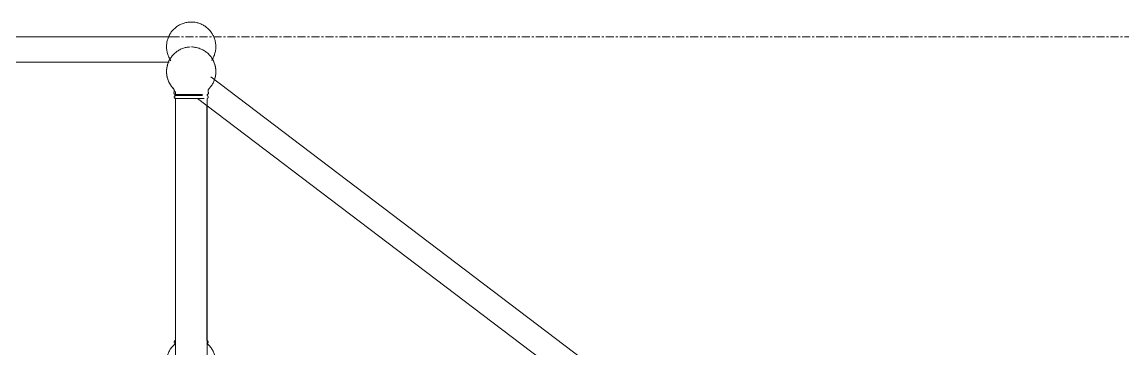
# Model space of a CAD drawing. Header units: inches. Extents: x 22 to 382261, y 22 to 371281.
# Drawn here: x 163327 to 165073, y 144147 to 144664 of the extents above; entities that cross this region are included whole.
import ezdxf

# ---------------------------------------------------------------- set-up
doc = ezdxf.new("R2010")
doc.units = ezdxf.units.IN
doc.header["$MEASUREMENT"] = 0
doc.linetypes.add('Grid Line 1_2_', pattern=[22.225, 12.7, -3.175, 3.175, -3.175])
doc.layers.add('A-FLOR-HRAL', color=11, linetype='Continuous', lineweight=9)
doc.layers.add('A-FLOR-LEVL', color=51, linetype='Continuous', lineweight=9)

# ---------------------------------------------------------------- blocks, each defined once
blk = doc.blocks.new('Railing - 950mm High Post-464045-Approach Elevation')
at = {"layer": 'A-FLOR-HRAL', "flags": 128}
for points in [[(-6612, 4314.7), (-6611.2, 4313.4), (-6610.5, 4312), (-6609.9, 4310.6), (-6609.3, 4309.1), (-6608.7, 4307.7), (-6608.3, 4306.2), (-6607.8, 4304.7), (-6607.5, 4303.1), (-6607.2, 4301.6), (-6607, 4300.1), (-6606.8, 4298.5), (-6606.7, 4297), (-6606.6, 4295.4), (-6606.6, 4293.8), (-6606.7, 4292.3), (-6606.9, 4290.7), (-6607.1, 4289.2), (-6607.3, 4287.6), (-6607.6, 4286.1), (-6608, 4284.6), (-6608.5, 4283.1)], [(-6683.2, 4284.1), (-6683.6, 4285.6), (-6684, 4287.1), (-6684.2, 4288.6), (-6684.5, 4290.2), (-6684.6, 4291.7), (-6684.7, 4293.3), (-6684.8, 4294.9), (-6684.7, 4296.4), (-6684.6, 4298), (-6684.5, 4299.5), (-6684.3, 4301.1), (-6684, 4302.6), (-6683.7, 4304.1), (-6683.3, 4305.7), (-6682.8, 4307.1), (-6682.3, 4308.6), (-6681.8, 4310)], [(-6673.9, 4268), (-6675, 4269.2), (-6676, 4270.4), (-6677, 4271.6), (-6677.9, 4272.8), (-6678.7, 4274.2), (-6679.5, 4275.5), (-6680.3, 4276.9), (-6681, 4278.3), (-6681.6, 4279.7), (-6682.2, 4281.1), (-6682.7, 4282.6), (-6682.9, 4283)], [(-6672.9, 4262.1), (-6672.8, 4262.3), (-6672.7, 4262.5), (-6672.6, 4262.7), (-6672.6, 4262.9), (-6672.5, 4263.2), (-6672.5, 4263.4), (-6672.5, 4263.6), (-6672.4, 4263.8), (-6672.4, 4264), (-6672.4, 4264.2), (-6672.4, 4264.5), (-6672.4, 4264.7), (-6672.5, 4264.9), (-6672.5, 4265.1), (-6672.5, 4265.3), (-6672.6, 4265.5), (-6672.6, 4265.8), (-6672.7, 4266), (-6672.8, 4266.2), (-6672.9, 4266.4), (-6673, 4266.6), (-6673.1, 4266.8), (-6673.2, 4267), (-6673.3, 4267.1), (-6673.4, 4267.3), (-6673.5, 4267.5), (-6673.6, 4267.7), (-6673.8, 4267.8), (-6673.9, 4268)], [(-6670.7, 4258.6), (-6670.8, 4258.6), (-6670.9, 4258.6), (-6671, 4258.6), (-6671.1, 4258.6), (-6671.2, 4258.7), (-6671.3, 4258.7), (-6671.4, 4258.7), (-6671.5, 4258.8), (-6671.6, 4258.8), (-6671.7, 4258.9), (-6671.8, 4258.9), (-6671.9, 4259), (-6672, 4259), (-6672.1, 4259.1), (-6672.1, 4259.2), (-6672.2, 4259.2), (-6672.3, 4259.3), (-6672.4, 4259.4), (-6672.4, 4259.4), (-6672.5, 4259.5), (-6672.6, 4259.6), (-6672.6, 4259.7), (-6672.7, 4259.8), (-6672.7, 4259.9), (-6672.8, 4259.9), (-6672.8, 4260), (-6672.9, 4260.1), (-6672.9, 4260.2), (-6672.9, 4260.3), (-6673, 4260.4), (-6673, 4260.5), (-6673, 4260.6), (-6673, 4260.7), (-6673, 4260.8), (-6673.1, 4260.9), (-6673.1, 4261), (-6673.1, 4261.1), (-6673.1, 4261.2), (-6673.1, 4261.3), (-6673, 4261.4), (-6673, 4261.5), (-6673, 4261.6), (-6673, 4261.7), (-6673, 4261.8), (-6672.9, 4261.9), (-6672.9, 4262), (-6672.9, 4262.1)], [(-6672.4, 4253.9), (-6672.4, 4254), (-6672.5, 4254.1), (-6672.5, 4254.2), (-6672.5, 4254.3), (-6672.5, 4254.4), (-6672.5, 4254.5), (-6672.5, 4254.5), (-6672.5, 4254.6), (-6672.5, 4254.7), (-6672.5, 4254.8), (-6672.5, 4254.9), (-6672.5, 4255), (-6672.5, 4255.1), (-6672.5, 4255.2), (-6672.5, 4255.3), (-6672.4, 4255.4), (-6672.4, 4255.5), (-6672.4, 4255.6), (-6672.3, 4255.7), (-6672.3, 4255.8), (-6672.2, 4255.9), (-6672.2, 4256), (-6672.1, 4256.1), (-6672.1, 4256.1), (-6672, 4256.2), (-6671.9, 4256.3), (-6671.9, 4256.4), (-6671.8, 4256.5), (-6671.7, 4256.5), (-6671.7, 4256.6), (-6671.6, 4256.7), (-6671.5, 4256.7), (-6671.4, 4256.8), (-6671.3, 4256.8), (-6671.3, 4256.9), (-6671.2, 4256.9), (-6671.1, 4257), (-6671, 4257), (-6670.9, 4257), (-6670.8, 4257.1)], [(-6670.7, 4252.3), (-6670.8, 4252.3), (-6670.9, 4252.3), (-6671, 4252.4), (-6671.1, 4252.4), (-6671.2, 4252.5), (-6671.3, 4252.5), (-6671.4, 4252.6), (-6671.5, 4252.6), (-6671.5, 4252.7), (-6671.6, 4252.7), (-6671.7, 4252.8), (-6671.8, 4252.9), (-6671.8, 4252.9), (-6671.9, 4253), (-6672, 4253.1), (-6672, 4253.2), (-6672.1, 4253.2), (-6672.1, 4253.3), (-6672.2, 4253.4), (-6672.3, 4253.5), (-6672.3, 4253.6), (-6672.3, 4253.7), (-6672.4, 4253.8), (-6672.4, 4253.9)]]:
    blk.add_lwpolyline(points, dxfattribs=at)
blk = doc.blocks.new('Railing - Railing-377356-Approach Elevation')
blk.add_blockref('Railing - 950mm High Post-464045-Approach Elevation', (0, 0))
blk = doc.blocks.new('Railing - 950mm High Post-V4-Approach Elevation')
at = {"layer": 'A-FLOR-HRAL'}
for p, q in [((-6670.7, 4257.1), (-6670.7, 4258.6)), ((-6627.7, 4258.6), (-6670.7, 4258.6)), ((-6669.6, 4258.6), (-6670.7, 4258.6)), ((-6627.7, 4257.1), (-6670.7, 4257.1)), ((-6669.6, 4257.1), (-6670.7, 4257.1)), ((-6670.7, 3829.8), (-6670.7, 4252.3)), ((-6625.4, 4252.3), (-6670.7, 4252.3)), ((-6620.6, 4258.6), (-6620.6, 4257.1)), ((-6620.6, 4252.3), (-6620.6, 3829.8))]:
    blk.add_line(p, q, dxfattribs=at)
at = {"layer": 'A-FLOR-HRAL', "flags": 128}
for points in [[(-6647.3, 4334), (-6648.9, 4333.9), (-6650.4, 4333.7), (-6652, 4333.5), (-6653.5, 4333.2), (-6655, 4332.9), (-6656.5, 4332.5), (-6658, 4332), (-6659.5, 4331.5), (-6660.9, 4330.9), (-6662.4, 4330.3), (-6663.8, 4329.6), (-6665.1, 4328.9), (-6666.5, 4328.1), (-6667.8, 4327.2), (-6669, 4326.3), (-6670.3, 4325.3), (-6671.5, 4324.3), (-6672.6, 4323.3), (-6673.7, 4322.2), (-6674.8, 4321), (-6675.8, 4319.9), (-6676.8, 4318.6), (-6677.7, 4317.4), (-6678.6, 4316.1), (-6679.4, 4314.7), (-6680.2, 4313.4), (-6680.9, 4312), (-6681.5, 4310.6), (-6682.1, 4309.1), (-6682.6, 4307.7), (-6683.1, 4306.2), (-6683.5, 4304.7), (-6683.9, 4303.1), (-6684.2, 4301.6), (-6684.4, 4300.1), (-6684.6, 4298.5), (-6684.7, 4297), (-6684.8, 4295.4), (-6684.7, 4293.8), (-6684.7, 4292.3), (-6684.5, 4290.7), (-6684.3, 4289.2), (-6684.1, 4287.6), (-6683.7, 4286.1), (-6683.4, 4284.6), (-6682.9, 4283.1), (-6682.4, 4281.6), (-6681.8, 4280.2), (-6681.2, 4278.7), (-6680.5, 4277.3), (-6679.8, 4276), (-6679, 4274.6), (-6678.2, 4273.3), (-6677.3, 4272), (-6676.3, 4270.8), (-6675.4, 4269.6), (-6674.3, 4268.4), (-6673.9, 4268)], [(-6617.4, 4268), (-6616.4, 4269.2), (-6615.4, 4270.4), (-6614.4, 4271.6), (-6613.5, 4272.8), (-6612.6, 4274.2), (-6611.8, 4275.5), (-6611.1, 4276.9), (-6610.4, 4278.3), (-6609.7, 4279.7), (-6609.2, 4281.1), (-6608.6, 4282.6), (-6608.2, 4284.1), (-6607.8, 4285.6), (-6607.4, 4287.1), (-6607.1, 4288.6), (-6606.9, 4290.2), (-6606.8, 4291.7), (-6606.7, 4293.3), (-6606.6, 4294.9), (-6606.6, 4296.4), (-6606.7, 4298), (-6606.9, 4299.5), (-6607.1, 4301.1), (-6607.4, 4302.6), (-6607.7, 4304.1), (-6608.1, 4305.7), (-6608.6, 4307.1), (-6609.1, 4308.6), (-6609.7, 4310.1), (-6610.3, 4311.5), (-6611, 4312.9), (-6611.7, 4314.3), (-6612.5, 4315.6), (-6613.4, 4316.9), (-6614.3, 4318.2), (-6615.2, 4319.4), (-6616.2, 4320.6), (-6617.3, 4321.8), (-6618.4, 4322.9), (-6619.5, 4324), (-6620.7, 4325), (-6621.9, 4326), (-6623.2, 4326.9), (-6624.5, 4327.8), (-6625.8, 4328.6), (-6627.2, 4329.4), (-6628.5, 4330.1), (-6630, 4330.7), (-6631.4, 4331.3), (-6632.9, 4331.9), (-6634.3, 4332.3), (-6635.8, 4332.8), (-6637.4, 4333.1), (-6638.9, 4333.4), (-6640.4, 4333.7), (-6642, 4333.8), (-6643.6, 4334), (-6645.1, 4334)], [(-6673.9, 4268), (-6673.8, 4267.8), (-6673.7, 4267.7), (-6673.5, 4267.5), (-6673.4, 4267.3), (-6673.3, 4267.2), (-6673.2, 4267), (-6673.1, 4266.8), (-6673, 4266.6), (-6672.9, 4266.4), (-6672.8, 4266.2), (-6672.7, 4266), (-6672.6, 4265.8), (-6672.6, 4265.6), (-6672.5, 4265.3), (-6672.5, 4265.1), (-6672.5, 4264.9), (-6672.4, 4264.7), (-6672.4, 4264.5), (-6672.4, 4264.3), (-6672.4, 4264), (-6672.4, 4263.8), (-6672.5, 4263.6), (-6672.5, 4263.4), (-6672.5, 4263.2), (-6672.6, 4263), (-6672.6, 4262.7), (-6672.7, 4262.5), (-6672.8, 4262.3), (-6672.9, 4262.1), (-6672.9, 4262.1)], [(-6672.9, 4262.1), (-6672.9, 4262), (-6672.9, 4261.9), (-6673, 4261.8), (-6673, 4261.7), (-6673, 4261.6), (-6673, 4261.5), (-6673, 4261.4), (-6673.1, 4261.3), (-6673.1, 4261.2), (-6673.1, 4261.1), (-6673.1, 4261), (-6673.1, 4260.9), (-6673, 4260.8), (-6673, 4260.7), (-6673, 4260.6), (-6673, 4260.5), (-6673, 4260.4), (-6672.9, 4260.3), (-6672.9, 4260.2), (-6672.9, 4260.1), (-6672.8, 4260), (-6672.8, 4259.9), (-6672.7, 4259.8), (-6672.7, 4259.8), (-6672.6, 4259.7), (-6672.5, 4259.6), (-6672.5, 4259.5), (-6672.4, 4259.4), (-6672.4, 4259.4), (-6672.3, 4259.3), (-6672.2, 4259.2), (-6672.1, 4259.1), (-6672, 4259.1), (-6672, 4259), (-6671.9, 4259), (-6671.8, 4258.9), (-6671.7, 4258.9), (-6671.6, 4258.8), (-6671.5, 4258.8), (-6671.4, 4258.7), (-6671.3, 4258.7), (-6671.2, 4258.7), (-6671.1, 4258.6), (-6671, 4258.6), (-6670.9, 4258.6), (-6670.8, 4258.6), (-6670.7, 4258.6)], [(-6620.6, 4258.6), (-6620.5, 4258.6), (-6620.4, 4258.6), (-6620.3, 4258.6), (-6620.2, 4258.6), (-6620.1, 4258.7), (-6620, 4258.7), (-6620, 4258.7), (-6619.9, 4258.8), (-6619.8, 4258.8), (-6619.7, 4258.9), (-6619.6, 4258.9), (-6619.5, 4259), (-6619.4, 4259), (-6619.3, 4259.1), (-6619.2, 4259.2), (-6619.2, 4259.2), (-6619.1, 4259.3), (-6619, 4259.4), (-6619, 4259.4), (-6618.9, 4259.5), (-6618.8, 4259.6), (-6618.8, 4259.7), (-6618.7, 4259.8), (-6618.7, 4259.9), (-6618.6, 4259.9), (-6618.6, 4260), (-6618.5, 4260.1), (-6618.5, 4260.2), (-6618.5, 4260.3), (-6618.4, 4260.4), (-6618.4, 4260.5), (-6618.4, 4260.6), (-6618.4, 4260.7), (-6618.3, 4260.8), (-6618.3, 4260.9), (-6618.3, 4261), (-6618.3, 4261.1), (-6618.3, 4261.2), (-6618.3, 4261.3), (-6618.3, 4261.4), (-6618.4, 4261.5), (-6618.4, 4261.6), (-6618.4, 4261.7), (-6618.4, 4261.8), (-6618.5, 4261.9), (-6618.5, 4262), (-6618.5, 4262.1)], [(-6618.5, 4262.1), (-6618.6, 4262.3), (-6618.7, 4262.5), (-6618.7, 4262.7), (-6618.8, 4262.9), (-6618.8, 4263.2), (-6618.9, 4263.4), (-6618.9, 4263.6), (-6618.9, 4263.8), (-6618.9, 4264), (-6619, 4264.2), (-6618.9, 4264.5), (-6618.9, 4264.7), (-6618.9, 4264.9), (-6618.9, 4265.1), (-6618.8, 4265.3), (-6618.8, 4265.5), (-6618.7, 4265.8), (-6618.7, 4266), (-6618.6, 4266.2), (-6618.5, 4266.4), (-6618.4, 4266.6), (-6618.3, 4266.8), (-6618.2, 4267), (-6618.1, 4267.1), (-6618, 4267.3), (-6617.9, 4267.5), (-6617.7, 4267.7), (-6617.6, 4267.8), (-6617.4, 4268), (-6617.4, 4268)], [(-6670.7, 4257.1), (-6670.8, 4257.1), (-6670.9, 4257), (-6671, 4257), (-6671.1, 4256.9), (-6671.2, 4256.9), (-6671.3, 4256.9), (-6671.4, 4256.8), (-6671.5, 4256.7), (-6671.5, 4256.7), (-6671.6, 4256.6), (-6671.7, 4256.6), (-6671.8, 4256.5), (-6671.8, 4256.4), (-6671.9, 4256.4), (-6672, 4256.3), (-6672, 4256.2), (-6672.1, 4256.1), (-6672.1, 4256), (-6672.2, 4256), (-6672.3, 4255.9), (-6672.3, 4255.8), (-6672.3, 4255.7), (-6672.4, 4255.6), (-6672.4, 4255.5), (-6672.4, 4255.4), (-6672.5, 4255.3), (-6672.5, 4255.2), (-6672.5, 4255.1), (-6672.5, 4255), (-6672.5, 4254.9), (-6672.5, 4254.8), (-6672.5, 4254.7), (-6672.5, 4254.6), (-6672.5, 4254.5), (-6672.5, 4254.4), (-6672.5, 4254.3), (-6672.5, 4254.2), (-6672.5, 4254.1), (-6672.5, 4254), (-6672.4, 4253.9), (-6672.4, 4253.8), (-6672.4, 4253.7), (-6672.3, 4253.6), (-6672.3, 4253.6), (-6672.2, 4253.5), (-6672.2, 4253.4), (-6672.1, 4253.3), (-6672.1, 4253.2), (-6672, 4253.1), (-6671.9, 4253.1), (-6671.9, 4253), (-6671.8, 4252.9), (-6671.7, 4252.8), (-6671.7, 4252.8), (-6671.6, 4252.7), (-6671.5, 4252.7), (-6671.4, 4252.6), (-6671.3, 4252.5), (-6671.3, 4252.5), (-6671.2, 4252.4), (-6671.1, 4252.4), (-6671, 4252.4), (-6670.9, 4252.3), (-6670.8, 4252.3), (-6670.7, 4252.3)], [(-6619, 4253.9), (-6618.9, 4254), (-6618.9, 4254.1), (-6618.9, 4254.2), (-6618.9, 4254.3), (-6618.9, 4254.4), (-6618.8, 4254.5), (-6618.8, 4254.5), (-6618.8, 4254.6), (-6618.8, 4254.7), (-6618.8, 4254.8), (-6618.8, 4254.9), (-6618.9, 4255), (-6618.9, 4255.1), (-6618.9, 4255.2), (-6618.9, 4255.3), (-6619, 4255.4), (-6619, 4255.5), (-6619, 4255.6), (-6619.1, 4255.7), (-6619.1, 4255.8), (-6619.1, 4255.9), (-6619.2, 4256), (-6619.3, 4256.1), (-6619.3, 4256.1), (-6619.4, 4256.2), (-6619.4, 4256.3), (-6619.5, 4256.4), (-6619.6, 4256.5), (-6619.6, 4256.5), (-6619.7, 4256.6), (-6619.8, 4256.7), (-6619.9, 4256.7), (-6620, 4256.8), (-6620, 4256.8), (-6620.1, 4256.9), (-6620.2, 4256.9), (-6620.3, 4257), (-6620.4, 4257), (-6620.5, 4257), (-6620.6, 4257.1), (-6620.6, 4257.1)], [(-6620.6, 4252.3), (-6620.6, 4252.3), (-6620.5, 4252.3), (-6620.4, 4252.4), (-6620.3, 4252.4), (-6620.2, 4252.5), (-6620.1, 4252.5), (-6620, 4252.6), (-6619.9, 4252.6), (-6619.8, 4252.7), (-6619.8, 4252.7), (-6619.7, 4252.8), (-6619.6, 4252.9), (-6619.5, 4252.9), (-6619.5, 4253), (-6619.4, 4253.1), (-6619.3, 4253.2), (-6619.3, 4253.2), (-6619.2, 4253.3), (-6619.2, 4253.4), (-6619.1, 4253.5), (-6619.1, 4253.6), (-6619, 4253.7), (-6619, 4253.8), (-6619, 4253.9)]]:
    blk.add_lwpolyline(points, dxfattribs=at)
blk = doc.blocks.new('Railing - Railing-377360-Approach Elevation')
at = {"layer": 'A-FLOR-HRAL'}
for p, q in [((-5599.5, 3517.6), (-6614.4, 4286.8)), ((-6635.5, 4252.6), (-5611.8, 3476.8))]:
    blk.add_line(p, q, dxfattribs=at)
blk.add_blockref('Railing - 950mm High Post-V4-Approach Elevation', (0, 0))
blk = doc.blocks.new('Railing - 950mm High Post-V8-Approach Elevation')
at = {"layer": 'A-FLOR-HRAL'}
for p, q in [((-6670.8, 4263.3), (-6670.8, 4256.2)), ((-6670.8, 4253.5), (-6670.8, 3869.2)), ((-6620.7, 3869.2), (-6620.7, 4242.3)), ((-6670.8, 3767.3), (-6670.8, 3762.4)), ((-6670.8, 3761.5), (-6670.8, 3473.4)), ((-6620.7, 3473.4), (-6620.7, 3742.3)), ((-6693.2, 3457.8), (-6693.2, 3450)), ((-6693.2, 3457.8), (-6598.2, 3457.8)), ((-6598.2, 3450), (-6598.2, 3457.8)), ((-6693.2, 3450), (-6598.2, 3450))]:
    blk.add_line(p, q, dxfattribs=at)
at = {"layer": 'A-FLOR-HRAL', "flags": 128}
for points in [[(-6677.9, 4312.3), (-6678.8, 4313.6), (-6679.6, 4315), (-6680.3, 4316.3), (-6681, 4317.7), (-6681.7, 4319.2), (-6682.3, 4320.6), (-6682.8, 4322.1), (-6683.3, 4323.6), (-6683.7, 4325.1), (-6684, 4326.6), (-6684.3, 4328.1), (-6684.5, 4329.7), (-6684.7, 4331.2), (-6684.8, 4332.8), (-6684.8, 4334.3), (-6684.8, 4335.9), (-6684.7, 4337.5), (-6684.5, 4339), (-6684.3, 4340.6), (-6684.1, 4342.1), (-6683.7, 4343.6), (-6683.3, 4345.1), (-6682.9, 4346.6), (-6682.3, 4348.1), (-6681.8, 4349.5), (-6681.1, 4351), (-6680.5, 4352.4), (-6679.7, 4353.7), (-6678.9, 4355.1), (-6678.1, 4356.4), (-6677.2, 4357.7), (-6676.2, 4358.9), (-6675.2, 4360.1), (-6674.1, 4361.3), (-6673.1, 4362.4), (-6671.9, 4363.4), (-6670.7, 4364.5), (-6669.5, 4365.4), (-6668.3, 4366.4), (-6667, 4367.2), (-6665.6, 4368.1), (-6664.3, 4368.8), (-6662.9, 4369.5), (-6661.5, 4370.2), (-6660, 4370.8), (-6658.6, 4371.3), (-6657.1, 4371.8), (-6655.6, 4372.2), (-6654.1, 4372.6), (-6652.5, 4372.9), (-6651, 4373.1), (-6649.4, 4373.3), (-6647.9, 4373.4), (-6646.3, 4373.5), (-6645.8, 4373.5)], [(-6645.7, 4373.5), (-6644.1, 4373.5), (-6642.6, 4373.4), (-6641, 4373.2), (-6639.5, 4373), (-6637.9, 4372.7), (-6636.4, 4372.4), (-6634.9, 4372), (-6633.4, 4371.5), (-6631.9, 4371), (-6630.5, 4370.4), (-6629.1, 4369.8), (-6627.7, 4369.1), (-6626.3, 4368.3), (-6625, 4367.5), (-6623.7, 4366.7), (-6622.4, 4365.8), (-6621.2, 4364.8), (-6620, 4363.8), (-6618.8, 4362.7), (-6617.7, 4361.6), (-6616.6, 4360.5), (-6615.6, 4359.3), (-6614.6, 4358.1), (-6613.7, 4356.8), (-6612.8, 4355.5), (-6612, 4354.2), (-6611.3, 4352.9), (-6610.6, 4351.5), (-6609.9, 4350), (-6609.3, 4348.6), (-6608.8, 4347.1), (-6608.3, 4345.6), (-6607.9, 4344.1), (-6607.5, 4342.6), (-6607.2, 4341.1), (-6607, 4339.5), (-6606.8, 4338), (-6606.7, 4336.4), (-6606.7, 4334.9), (-6606.7, 4333.3), (-6606.8, 4331.8), (-6606.9, 4330.2), (-6607.1, 4328.7), (-6607.4, 4327.1), (-6607.7, 4325.6), (-6608.1, 4324.1), (-6608.5, 4322.6), (-6609, 4321.1), (-6609.6, 4319.6), (-6610.2, 4318.2), (-6610.9, 4316.8), (-6611.6, 4315.4), (-6612.4, 4314.1), (-6613.2, 4312.8)], [(-6678.1, 3812.6), (-6678.9, 3813.9), (-6679.7, 3815.2), (-6680.5, 3816.6), (-6681.2, 3818), (-6681.8, 3819.4), (-6682.4, 3820.9), (-6682.9, 3822.3), (-6683.3, 3823.8), (-6683.7, 3825.3), (-6684.1, 3826.9), (-6684.3, 3828.4), (-6684.5, 3830), (-6684.7, 3831.5), (-6684.8, 3833.1), (-6684.8, 3834.6), (-6684.8, 3836.2), (-6684.7, 3837.7), (-6684.5, 3839.3), (-6684.3, 3840.8), (-6684, 3842.4), (-6683.6, 3843.9), (-6683.2, 3845.4), (-6682.8, 3846.9), (-6682.2, 3848.4), (-6681.7, 3849.8), (-6681, 3851.2), (-6680.3, 3852.6), (-6679.6, 3854), (-6678.8, 3855.3), (-6677.9, 3856.6), (-6677, 3857.9), (-6676, 3859.1), (-6675, 3860.3), (-6673.9, 3861.5), (-6672.8, 3862.6), (-6671.7, 3863.6), (-6670.8, 3864.4)], [(-6670.8, 3864.4), (-6670.9, 3864.5), (-6671, 3864.5), (-6671.1, 3864.5), (-6671.2, 3864.6), (-6671.2, 3864.6), (-6671.3, 3864.7), (-6671.4, 3864.7), (-6671.5, 3864.8), (-6671.6, 3864.8), (-6671.7, 3864.9), (-6671.7, 3864.9), (-6671.8, 3865), (-6671.9, 3865.1), (-6671.9, 3865.2), (-6672, 3865.2), (-6672.1, 3865.3), (-6672.1, 3865.4), (-6672.2, 3865.5), (-6672.2, 3865.6), (-6672.3, 3865.6), (-6672.3, 3865.7), (-6672.4, 3865.8), (-6672.4, 3865.9), (-6672.5, 3866), (-6672.5, 3866.1), (-6672.5, 3866.2), (-6672.5, 3866.3), (-6672.6, 3866.4), (-6672.6, 3866.5), (-6672.6, 3866.6), (-6672.6, 3866.7), (-6672.6, 3866.8), (-6672.6, 3866.9), (-6672.6, 3867), (-6672.6, 3867.1), (-6672.6, 3867.2), (-6672.5, 3867.3), (-6672.5, 3867.4), (-6672.5, 3867.5), (-6672.5, 3867.6), (-6672.4, 3867.7), (-6672.4, 3867.8), (-6672.4, 3867.9), (-6672.3, 3868), (-6672.3, 3868), (-6672.2, 3868.1), (-6672.2, 3868.2), (-6672.1, 3868.3), (-6672.1, 3868.4), (-6672, 3868.5), (-6671.9, 3868.5), (-6671.9, 3868.6), (-6671.8, 3868.7), (-6671.7, 3868.7), (-6671.6, 3868.8), (-6671.6, 3868.9), (-6671.5, 3868.9), (-6671.4, 3869), (-6671.3, 3869), (-6671.2, 3869.1), (-6671.1, 3869.1), (-6671, 3869.2), (-6670.9, 3869.2), (-6670.8, 3869.2), (-6670.8, 3869.2)], [(-6620.7, 3869.2), (-6620.6, 3869.2), (-6620.5, 3869.2), (-6620.4, 3869.1), (-6620.3, 3869.1), (-6620.2, 3869.1), (-6620.1, 3869), (-6620.1, 3869), (-6620, 3868.9), (-6619.9, 3868.8), (-6619.8, 3868.8), (-6619.7, 3868.7), (-6619.7, 3868.6), (-6619.6, 3868.6), (-6619.5, 3868.5), (-6619.5, 3868.4), (-6619.4, 3868.4), (-6619.3, 3868.3), (-6619.3, 3868.2), (-6619.2, 3868.1), (-6619.2, 3868), (-6619.1, 3867.9), (-6619.1, 3867.8), (-6619, 3867.7), (-6619, 3867.7), (-6619, 3867.6), (-6619, 3867.5), (-6618.9, 3867.4), (-6618.9, 3867.3), (-6618.9, 3867.2), (-6618.9, 3867.1), (-6618.9, 3867), (-6618.9, 3866.9), (-6618.9, 3866.8), (-6618.9, 3866.7), (-6618.9, 3866.6), (-6618.9, 3866.5), (-6618.9, 3866.4), (-6618.9, 3866.3), (-6619, 3866.2), (-6619, 3866.1), (-6619, 3866), (-6619.1, 3865.9), (-6619.1, 3865.8), (-6619.1, 3865.7), (-6619.2, 3865.6), (-6619.2, 3865.5), (-6619.3, 3865.4), (-6619.4, 3865.4), (-6619.4, 3865.3), (-6619.5, 3865.2), (-6619.5, 3865.1), (-6619.6, 3865.1), (-6619.7, 3865), (-6619.8, 3864.9), (-6619.8, 3864.9), (-6619.9, 3864.8), (-6620, 3864.7), (-6620.1, 3864.7), (-6620.2, 3864.6), (-6620.3, 3864.6), (-6620.3, 3864.6), (-6620.4, 3864.5), (-6620.5, 3864.5), (-6620.6, 3864.4), (-6620.7, 3864.4)], [(-6620.7, 3864.4), (-6619.5, 3863.4), (-6618.4, 3862.3), (-6617.3, 3861.2), (-6616.2, 3860.1), (-6615.2, 3858.9), (-6614.3, 3857.6), (-6613.4, 3856.4), (-6612.5, 3855), (-6611.7, 3853.7), (-6611, 3852.3), (-6610.3, 3850.9), (-6609.7, 3849.5), (-6609.1, 3848), (-6608.6, 3846.6), (-6608.1, 3845.1), (-6607.7, 3843.6), (-6607.4, 3842), (-6607.1, 3840.5), (-6606.9, 3839), (-6606.8, 3837.4), (-6606.7, 3835.8), (-6606.7, 3834.3), (-6606.7, 3832.7), (-6606.8, 3831.2), (-6607, 3829.6), (-6607.2, 3828.1), (-6607.5, 3826.5), (-6607.8, 3825), (-6608.2, 3823.5), (-6608.7, 3822), (-6609.2, 3820.5), (-6609.8, 3819.1), (-6610.5, 3817.7), (-6611.2, 3816.3), (-6611.9, 3814.9), (-6612.7, 3813.6), (-6613.6, 3812.3)], [(-6688.2, 3457.8), (-6687, 3457.8), (-6685.8, 3457.9), (-6684.5, 3458), (-6683.3, 3458.2), (-6682.1, 3458.4), (-6680.8, 3458.7), (-6679.6, 3459), (-6678.5, 3459.4), (-6677.3, 3459.8), (-6676.1, 3460.2), (-6675, 3460.8), (-6673.9, 3461.3), (-6672.8, 3461.9), (-6671.7, 3462.5), (-6670.9, 3463.1)], [(-6670.9, 3463.1), (-6671.1, 3463.2), (-6671.3, 3463.3), (-6671.5, 3463.3), (-6671.7, 3463.4), (-6671.9, 3463.6), (-6672, 3463.7), (-6672.2, 3463.8), (-6672.4, 3463.9), (-6672.6, 3464), (-6672.7, 3464.2), (-6672.9, 3464.3), (-6673, 3464.5), (-6673.2, 3464.6), (-6673.3, 3464.8), (-6673.5, 3465), (-6673.6, 3465.2), (-6673.7, 3465.3), (-6673.8, 3465.5), (-6673.9, 3465.7), (-6674, 3465.9), (-6674.1, 3466.1), (-6674.2, 3466.3), (-6674.3, 3466.5), (-6674.3, 3466.7), (-6674.4, 3466.9), (-6674.4, 3467.1), (-6674.5, 3467.4), (-6674.5, 3467.6), (-6674.5, 3467.8), (-6674.5, 3468), (-6674.6, 3468.2), (-6674.5, 3468.4), (-6674.5, 3468.7), (-6674.5, 3468.9), (-6674.5, 3469.1), (-6674.4, 3469.3), (-6674.4, 3469.5), (-6674.3, 3469.7), (-6674.3, 3469.9), (-6674.2, 3470.1), (-6674.1, 3470.3), (-6674, 3470.5), (-6673.9, 3470.7), (-6673.8, 3470.9), (-6673.7, 3471.1), (-6673.6, 3471.3), (-6673.5, 3471.5), (-6673.4, 3471.6), (-6673.2, 3471.8), (-6673.1, 3472), (-6672.9, 3472.1), (-6672.8, 3472.3), (-6672.6, 3472.4), (-6672.4, 3472.5), (-6672.2, 3472.7), (-6672.1, 3472.8), (-6671.9, 3472.9), (-6671.7, 3473), (-6671.5, 3473.1), (-6671.3, 3473.2), (-6671.1, 3473.3), (-6670.9, 3473.4), (-6670.8, 3473.4)], [(-6620.7, 3473.4), (-6620.5, 3473.3), (-6620.3, 3473.3), (-6620.1, 3473.2), (-6619.9, 3473.1), (-6619.7, 3473), (-6619.5, 3472.9), (-6619.3, 3472.8), (-6619.1, 3472.6), (-6619, 3472.5), (-6618.8, 3472.4), (-6618.6, 3472.2), (-6618.5, 3472.1), (-6618.3, 3471.9), (-6618.2, 3471.7), (-6618.1, 3471.6), (-6617.9, 3471.4), (-6617.8, 3471.2), (-6617.7, 3471), (-6617.6, 3470.8), (-6617.5, 3470.7), (-6617.4, 3470.5), (-6617.3, 3470.3), (-6617.2, 3470.1), (-6617.2, 3469.9), (-6617.1, 3469.6), (-6617.1, 3469.4), (-6617, 3469.2), (-6617, 3469), (-6616.9, 3468.8), (-6616.9, 3468.6), (-6616.9, 3468.4), (-6616.9, 3468.1), (-6616.9, 3467.9), (-6616.9, 3467.7), (-6617, 3467.5), (-6617, 3467.3), (-6617, 3467.1), (-6617.1, 3466.9), (-6617.2, 3466.6), (-6617.2, 3466.4), (-6617.3, 3466.2), (-6617.4, 3466), (-6617.5, 3465.8), (-6617.6, 3465.6), (-6617.7, 3465.5), (-6617.8, 3465.3), (-6617.9, 3465.1), (-6618.1, 3464.9), (-6618.2, 3464.7), (-6618.3, 3464.6), (-6618.5, 3464.4), (-6618.6, 3464.3), (-6618.8, 3464.1), (-6619, 3464), (-6619.1, 3463.9), (-6619.3, 3463.7), (-6619.5, 3463.6), (-6619.7, 3463.5), (-6619.9, 3463.4), (-6620.1, 3463.3), (-6620.3, 3463.2), (-6620.5, 3463.1), (-6620.6, 3463.1)], [(-6620.6, 3463.1), (-6619.6, 3462.4), (-6618.5, 3461.8), (-6617.4, 3461.2), (-6616.3, 3460.7), (-6615.1, 3460.2), (-6614, 3459.7), (-6612.8, 3459.3), (-6611.6, 3458.9), (-6610.4, 3458.6), (-6609.2, 3458.4), (-6608, 3458.2), (-6606.7, 3458), (-6605.5, 3457.9), (-6604.3, 3457.8)]]:
    blk.add_lwpolyline(points, dxfattribs=at)
blk = doc.blocks.new('Railing - Railing-516583-Approach Elevation')
at = {"layer": 'A-FLOR-HRAL'}
for p, q in [((-6673.2, 4350), (-7639, 4350)), ((-7648.3, 4310), (-6680.7, 4310))]:
    blk.add_line(p, q, dxfattribs=at)
blk.add_blockref('Railing - 950mm High Post-V8-Approach Elevation', (0, 0))

msp = doc.modelspace()

# ---------------------------------------------------------------- linework, layer by layer
at = {"layer": 'A-FLOR-LEVL', "linetype": 'Grid Line 1_2_'}
msp.add_line((151584.8, 144640.7), (181982.2, 144640.7), dxfattribs=at)

# ---------------------------------------------------------------- block references
at = {"layer": 'A-FLOR-HRAL'}
for name in ['Railing - Railing-516583-Approach Elevation', 'Railing - Railing-377360-Approach Elevation', 'Railing - Railing-377356-Approach Elevation']:
    msp.add_blockref(name, (170241.2, 140290.7), dxfattribs=at)

doc.saveas('drawing.dxf')
